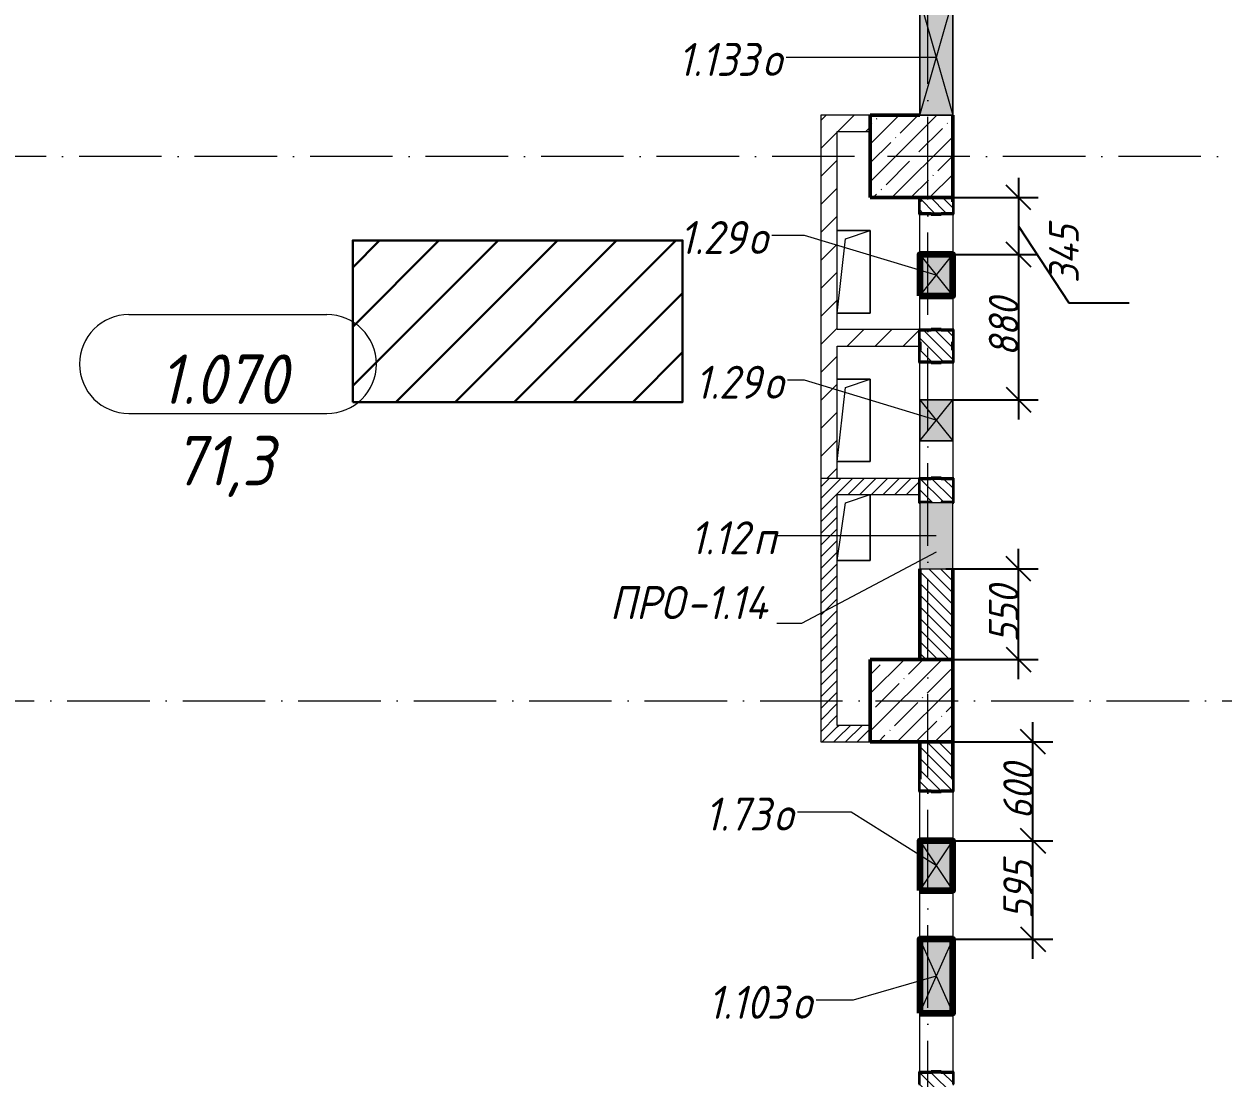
# Model space of a CAD drawing. Header units: millimetres. Extents: x -356862 to 418287, y 0 to 839748.
# Drawn here: x -176546 to -169276, y 470909 to 477300 of the extents above; entities that cross this region are included whole.
import ezdxf

# ---------------------------------------------------------------- set-up
doc = ezdxf.new("R2010")
doc.units = ezdxf.units.MM
doc.linetypes.add('50_200_ШТРИХ_1Т_ш5_п1_п1_', pattern=[700, 500, -100, 0, -100])
for name, color, linetype, lineweight in [('0) строит. леса', 20, 'Continuous', 30), ('9.7) Заделка 956 шт', 6, 'Continuous', 158), ('A-____-____-DIMS', 7, 'Continuous', 9), ('A-DETL-GENF-OTLN', 7, 'Continuous', 9), ('A-FLOR-____-OTLN', 7, 'Continuous', 9), ('A-GENM-____-IDEN', 7, 'Continuous', 9), ('A-GENM-____-MCUT', 7, 'Continuous', 25), ('A-GENM-____-OTLN', 7, 'Continuous', 9), ('A-GENM-____-OTLN-1', 7, 'Continuous', 25), ('A-GLAZ-____-IDEN', 7, 'Continuous', 9), ('A-GLAZ-____-OTLN', 7, 'Continuous', 9), ('A-WALL-____-MCUT-2', 7, 'Continuous', 50), ('A-WALL-____-PATT-1', 7, 'Continuous', 9), ('A-WALL-FNSH-MCUT-1', 7, 'Continuous', 9), ('I-WALL-____-OTLN', 7, 'Continuous', 9), ('S-COLS-____-MCUT', 7, 'Continuous', 50), ('S-COLS-____-OTLN', 7, 'Continuous', 9), ('S-GRID-____-OTLN-1', 7, '50_200_ШТРИХ_1Т_ш5_п1_п1_', 9)]:
    doc.layers.add(name, color=color, linetype=linetype, lineweight=lineweight)
doc.layers.add('A-AREA-IDEN-1', color=7, linetype='Continuous', lineweight=9, true_color=0x000000)
doc.styles.add('ISOCPEUR_I', font='isocpeui.ttf', dxfattribs={"width": 0.9, "height": 2.5})
doc.styles.add('ISOCPEUR_I_10', font='isocpeui.ttf', dxfattribs={"width": 0.9, "height": 180})
doc.styles.add('ISOCPEUR_I_9', font='isocpeui.ttf', dxfattribs={"width": 0.9, "height": 250})
doc.dimstyles.new('ISO-1_8_0_9К_СРЕДНИЙ_Кладочные_3', dxfattribs={"dimscale": 304.8, "dimtxt": 179.276612, "dimasz": 0.492126, "dimexe": 0.393701, "dimexo": 0, "dimgap": 0, "dimtad": 1, "dimdec": 3, "dimrnd": 0.001, "dimdsep": 46, "dimtxsty": 'ISOCPEUR_I_10', "dimblk1": 'OBLIQUE', "dimblk2": 'OBLIQUE', "dimsah": 1, "dimcen": 0.09, "dimdle": 0.393701, "dimazin": 0, "dimtfac": 1, "dimtdec": 4, "dimtix": 1, "dimtmove": 0, "dimatfit": 3, "dimfxl": 1, "dimtvp": 1, "dimtolj": 1, "dimtzin": 0, "dimarcsym": 2})
doc.dimstyles.new('ISO-1_8_0_9К_СРЕДНИЙ_Кладочные_4', dxfattribs={"dimscale": 304.8, "dimtxt": 179.276612, "dimasz": 0.492126, "dimexe": 0.393701, "dimexo": 0, "dimgap": 0, "dimtad": 1, "dimdec": 3, "dimrnd": 0.001, "dimdsep": 46, "dimtxsty": 'ISOCPEUR_I_10', "dimblk1": 'OBLIQUE', "dimblk2": 'OBLIQUE', "dimsah": 1, "dimcen": 0.09, "dimdle": 0.393701, "dimazin": 0, "dimtfac": 1, "dimtdec": 4, "dimtix": 1, "dimtmove": 1, "dimatfit": 3, "dimfxl": 1, "dimtvp": 1, "dimtolj": 1, "dimtzin": 0, "dimarcsym": 2})
pattern_1 = [(135, (-176515.067, 459015.94), (-35.35534, -35.35534), [])]
pattern_2 = [(45, (-176515.07, 459015.94), (-84.8528, 84.8528), [])]
pattern_3 = [(45, (-176515.067, 459015.94), (-35.35534, 35.35534), [])]

# ---------------------------------------------------------------- blocks, each defined once
blk = doc.blocks.new('BSC_Колонна _Прямоугольная - 500х500-V54-АР1_План отверстий 1 этажа в осях 1-64_А-ГГ')
at = {"layer": 'S-COLS-____-OTLN'}
h = blk.add_hatch(dxfattribs=at)
h.set_pattern_fill('FP_86', color=256, style=0, pattern_type=2)
h.set_pattern_definition([(45, (-5350, -17481.04), (-114.0493, 114.0493), []), (45, (-5235.95, -17481.04), (-114.0493, 114.0493), [201.613, -40.323, 3.353, -36.97])])
h.paths.add_polyline_path([(-62.6, -250), (250, -250), (250, 250), (-250, 250), (-250, -250)], flags=0)
at = {"layer": 'S-COLS-____-MCUT'}
for p, q in [((50, 250), (-250, 250)), ((-250, 250), (-250, -250)), ((250, -250), (250, 250)), ((-250, -250), (250, -250))]:
    blk.add_line(p, q, dxfattribs=at)
blk = doc.blocks.new('Фахверк_СКБ_Уголок - 200_4010-27904266-АР1_План отверстий 1 этажа в осях 1-64_А-ГГ')
at = {"layer": 'A-GENM-____-MCUT'}
for p, q in [((125, 156), (50, 156)), ((50, 156), (50, 150)), ((50, 150), (119, 150)), ((119, 150), (119, 81)), ((125, 81), (125, 156)), ((119, 81), (125, 81)), ((125, 19), (119, 19)), ((119, 19), (119, -50)), ((125, -56), (125, 19)), ((119, -50), (50, -50)), ((50, -50), (50, -56)), ((50, -56), (125, -56))]:
    blk.add_line(p, q, dxfattribs=at)
blk = doc.blocks.new('Фахверк_СКБ_Уголок - 200_4010_1-27904659-АР1_План отверстий 1 этажа в осях 1-64_А-ГГ')
at = {"layer": 'A-GENM-____-MCUT'}
for p, q in [((125, 156), (50, 156)), ((50, 156), (50, 150)), ((50, 150), (119, 150)), ((119, 150), (119, 81)), ((125, 81), (125, 156)), ((119, 81), (125, 81)), ((125, 19), (119, 19)), ((119, 19), (119, -50)), ((125, -56), (125, 19)), ((119, -50), (50, -50)), ((50, -50), (50, -56)), ((50, -56), (125, -56))]:
    blk.add_line(p, q, dxfattribs=at)
blk = doc.blocks.new('154_Стойка_СКБ_Уголок - СМ-2230_200-28216496-АР1_План отверстий 1 этажа в осях 1-64_А-ГГ')
at = {"layer": 'A-GENM-____-MCUT'}
for p, q in [((125, 156), (125, 81)), ((200, 156), (125, 156)), ((131, 81), (131, 150)), ((131, 150), (200, 150)), ((200, 150), (200, 156)), ((125, 81), (131, 81)), ((131, 19), (125, 19)), ((125, 19), (125, -56)), ((131, -50), (131, 19)), ((125, -56), (200, -56)), ((200, -50), (131, -50)), ((200, -56), (200, -50))]:
    blk.add_line(p, q, dxfattribs=at)
blk = doc.blocks.new('AR_Отверстие Ниша - Лючок-32404569-АР1_План отверстий 1 этажа в осях 1-64_А-ГГ')
at = {"layer": 'A-GLAZ-____-OTLN'}
blk.add_hatch(color=256, dxfattribs=at).paths.add_polyline_path([(-200, -100), (200, -100), (200, 100), (-200, 100)], flags=0)
for p, q in [((200, 100), (-200, 100)), ((-200, 100), (-200, -100)), ((200, -100), (200, 100)), ((-200, -100), (200, -100))]:
    blk.add_line(p, q, dxfattribs=at)
blk = doc.blocks.new('154_Стойка_СКБ_Уголок - СМ-2230_200-V152-АР1_План отверстий 1 этажа в осях 1-64_А-ГГ')
at = {"layer": 'A-GENM-____-MCUT'}
for p, q in [((125, 156), (125, 150)), ((200, 156), (125, 156)), ((131, 81), (131, 150)), ((131, 150), (200, 150)), ((200, 150), (200, 156)), ((125, 81), (131, 81)), ((131, 19), (125, 19)), ((131, -50), (131, 19)), ((125, -50), (125, -56)), ((125, -56), (200, -56)), ((200, -50), (131, -50)), ((200, -56), (200, -50))]:
    blk.add_line(p, q, dxfattribs=at)
blk = doc.blocks.new('AR_Отверстие прямоугольное _в плите_ - AR_Отверстие прямоугольное _в плите_-30229458-АР1_План отверстий 1 этажа в осях 1-64_А-ГГ')
at = {"layer": 'A-GENM-____-OTLN'}
for p, q in [((100, 250), (-100, 250)), ((-50, 200), (100, 250)), ((100, -250), (100, 250)), ((-100, -250), (-50, 200)), ((-100, -250), (100, -250))]:
    blk.add_line(p, q, dxfattribs=at)
blk = doc.blocks.new('AR_Отверстие прямоугольное _в плите_ - AR_Отверстие прямоугольное _в плите_-V214-АР1_План отверстий 1 этажа в осях 1-64_А-ГГ')
at = {"layer": 'A-GENM-____-OTLN'}
for p, q in [((-100, -200), (-50, 150)), ((-50, 150), (100, 200)), ((100, -200), (100, 200)), ((-100, -200), (100, -200))]:
    blk.add_line(p, q, dxfattribs=at)
blk = doc.blocks.new('AR_Отверстие прямоугольное _в стене__БезПР - AR_Отверстие прямоугольное _в стене__БезПР-36392898-АР1_План отверстий 1 этажа в осях 1-64_А-ГГ')
at = {"layer": 'A-GLAZ-____-OTLN'}
blk.add_hatch(color=256, dxfattribs=at).paths.add_polyline_path([(-125, -100), (125, -100), (125, 100), (-125, 100)], flags=0)
at = {"layer": 'A-DETL-GENF-OTLN'}
for p, q in [((-125, -100), (-125, 100)), ((-125, 100), (125, 100)), ((125, 100), (-125, -100)), ((-125, 100), (125, -100)), ((125, 100), (-125, 100)), ((-125, 100), (-125, -100)), ((125, 100), (125, -100)), ((125, -100), (125, 100)), ((125, -100), (-125, -100)), ((-125, -100), (125, -100))]:
    blk.add_line(p, q, dxfattribs=at)
blk = doc.blocks.new('AR_Отверстие прямоугольное _в стене__БезПР - AR_Отверстие прямоугольное _в стене__БезПР-36427997-АР1_План отверстий 1 этажа в осях 1-64_А-ГГ')
at = {"layer": 'A-GLAZ-____-OTLN'}
blk.add_hatch(color=256, dxfattribs=at).paths.add_polyline_path([(-225, -100), (225, -100), (225, 100), (-225, 100)], flags=0)
at = {"layer": 'A-DETL-GENF-OTLN'}
for p, q in [((-225, -100), (-225, 100)), ((-225, 100), (225, 100)), ((225, 100), (-225, -100)), ((-225, 100), (225, -100)), ((225, 100), (-225, 100)), ((-225, 100), (-225, -100)), ((225, 100), (225, -100)), ((225, -100), (225, 100)), ((225, -100), (-225, -100)), ((-225, -100), (225, -100))]:
    blk.add_line(p, q, dxfattribs=at)
at = {"layer": 'A-GLAZ-____-OTLN'}
blk.add_line((225, 100), (-225, 100), dxfattribs=at)
blk = doc.blocks.new('AR_Отверстие прямоугольное _в стене__БезПР - AR_Отверстие прямоугольное _в стене__БезПР-36427964-АР1_План отверстий 1 этажа в осях 1-64_А-ГГ')
at = {"layer": 'A-GLAZ-____-OTLN'}
blk.add_hatch(color=256, dxfattribs=at).paths.add_polyline_path([(-150, 100), (-150, -100), (150, -100), (150, 100)], flags=0)
at = {"layer": 'A-DETL-GENF-OTLN'}
for p, q in [((-150, -100), (-150, 100)), ((-150, 100), (150, 100)), ((150, 100), (-150, -100)), ((-150, 100), (150, -100)), ((150, 100), (-150, 100)), ((-150, 100), (-150, -100)), ((150, 100), (150, -100)), ((150, -100), (150, 100)), ((150, -100), (-150, -100)), ((-150, -100), (150, -100))]:
    blk.add_line(p, q, dxfattribs=at)
at = {"layer": 'A-GLAZ-____-OTLN'}
blk.add_line((150, 100), (-150, 100), dxfattribs=at)
blk = doc.blocks.new('AR_Отверстие прямоугольное _в стене__БезПР - AR_Отверстие прямоугольное _в стене__БезПР-36428394-АР1_План отверстий 1 этажа в осях 1-64_А-ГГ')
at = {"layer": 'A-GLAZ-____-OTLN'}
blk.add_hatch(color=256, dxfattribs=at).paths.add_polyline_path([(-350, -100), (350, -100), (350, 100), (-350, 100)], flags=0)
at = {"layer": 'A-DETL-GENF-OTLN'}
for p, q in [((-350, -100), (-350, 100)), ((-350, 100), (350, 100)), ((350, 100), (-350, -100)), ((-350, 100), (350, -100)), ((350, 100), (-350, 100)), ((-350, 100), (-350, -100)), ((350, 100), (350, -100)), ((350, -100), (350, 100)), ((350, -100), (-350, -100)), ((-350, -100), (350, -100))]:
    blk.add_line(p, q, dxfattribs=at)
at = {"layer": 'A-GLAZ-____-OTLN'}
blk.add_line((350, 100), (-350, 100), dxfattribs=at)
blk = doc.blocks.new('_Oblique')
at = {"color": 0, "linetype": 'ByBlock', "lineweight": -2}
blk.add_line((-0.5, -0.5), (0.5, 0.5), dxfattribs=at)
blk = doc.blocks.new('*D13307')
at = {"layer": 'A-____-____-DIMS', "color": 0, "lineweight": -2, "transparency": 16777216}
for p, q in [((-170516, 473327), (-170516, 474117)), ((-170956, 473997), (-170396, 473997)), ((-170915.1, 473447), (-170396, 473447))]:
    blk.add_line(p, q, dxfattribs=at)
at = {"layer": 'Defpoints', "color": 0, "transparency": 16777216}
for p in [(-170956, 473997), (-170516, 473997), (-170915.1, 473447)]:
    blk.add_point(p, dxfattribs=at)
at = {"layer": 'A-____-____-DIMS', "color": 0, "lineweight": -2, "transparency": 16777216, "xscale": 150, "yscale": 150, "zscale": 150}
for p, rotation in [((-170516, 473997), 90), ((-170516, 473447), 270)]:
    blk.add_blockref('_Oblique', p, dxfattribs=dict(at, rotation=rotation))
at = {"layer": 'A-____-____-DIMS', "color": 0, "transparency": 16777216, "insert": (-170606, 473722), "char_height": 180, "width": 409.578, "attachment_point": 5, "rotation": 90, "style": 'ISOCPEUR_I_10'}
blk.add_mtext('\\A1;550', dxfattribs=at)
blk = doc.blocks.new('*D13355')
at = {"layer": 'A-____-____-DIMS', "color": 0, "lineweight": -2, "transparency": 16777216}
for p, q in [((-170516, 476367), (-170516, 475782)), ((-170915.1, 476247), (-170396, 476247)), ((-170516, 476074.5), (-170210.8, 475608.3)), ((-170915.1, 475902), (-170396, 475902)), ((-170210.8, 475608.3), (-169845.4, 475608.3))]:
    blk.add_line(p, q, dxfattribs=at)
at = {"layer": 'Defpoints', "color": 0, "transparency": 16777216}
for p in [(-170915.1, 476247), (-170915.1, 475902), (-170516, 475902)]:
    blk.add_point(p, dxfattribs=at)
at = {"layer": 'A-____-____-DIMS', "color": 0, "lineweight": -2, "transparency": 16777216, "xscale": 150, "yscale": 150, "zscale": 150}
for p, rotation in [((-170516, 476247), 90), ((-170516, 475902), 270)]:
    blk.add_blockref('_Oblique', p, dxfattribs=dict(at, rotation=rotation))
at = {"layer": 'A-____-____-DIMS', "color": 0, "transparency": 16777216, "insert": (-170330.8, 475728.3), "char_height": 180, "width": 426.127, "attachment_point": 1, "rotation": 90, "line_spacing_factor": 1.149209, "style": 'ISOCPEUR_I_10'}
blk.add_mtext('\\A1;345', dxfattribs=at)
blk = doc.blocks.new('*D13356')
at = {"layer": 'A-____-____-DIMS', "color": 0, "lineweight": -2, "transparency": 16777216}
for p, q in [((-170516, 476022), (-170516, 474902)), ((-170915.1, 475902), (-170396, 475902)), ((-170915.1, 475022), (-170396, 475022))]:
    blk.add_line(p, q, dxfattribs=at)
at = {"layer": 'Defpoints', "color": 0, "transparency": 16777216}
for p in [(-170915.1, 475902), (-170915.1, 475022), (-170516, 475022)]:
    blk.add_point(p, dxfattribs=at)
at = {"layer": 'A-____-____-DIMS', "color": 0, "lineweight": -2, "transparency": 16777216, "xscale": 150, "yscale": 150, "zscale": 150}
for p, rotation in [((-170516, 475902), 90), ((-170516, 475022), 270)]:
    blk.add_blockref('_Oblique', p, dxfattribs=dict(at, rotation=rotation))
at = {"layer": 'A-____-____-DIMS', "color": 0, "transparency": 16777216, "insert": (-170606, 475462), "char_height": 180, "width": 409.578, "attachment_point": 5, "rotation": 90, "style": 'ISOCPEUR_I_10'}
blk.add_mtext('\\A1;880', dxfattribs=at)
blk = doc.blocks.new('*D13392')
at = {"layer": 'A-____-____-DIMS', "color": 0, "lineweight": -2, "transparency": 16777216}
for p, q in [((-170428.3, 471632), (-170428.3, 472467)), ((-170915.1, 472347), (-170308.3, 472347)), ((-170915.1, 471752), (-170308.3, 471752))]:
    blk.add_line(p, q, dxfattribs=at)
at = {"layer": 'Defpoints', "color": 0, "transparency": 16777216}
for p in [(-170915.1, 472347), (-170428.3, 472347), (-170915.1, 471752)]:
    blk.add_point(p, dxfattribs=at)
at = {"layer": 'A-____-____-DIMS', "color": 0, "lineweight": -2, "transparency": 16777216, "xscale": 150, "yscale": 150, "zscale": 150}
for p, rotation in [((-170428.3, 472347), 90), ((-170428.3, 471752), 270)]:
    blk.add_blockref('_Oblique', p, dxfattribs=dict(at, rotation=rotation))
at = {"layer": 'A-____-____-DIMS', "color": 0, "transparency": 16777216, "insert": (-170518.3, 472049.5), "char_height": 180, "width": 409.578, "attachment_point": 5, "rotation": 90, "style": 'ISOCPEUR_I_10'}
blk.add_mtext('\\A1;595', dxfattribs=at)
blk = doc.blocks.new('*D13393')
at = {"layer": 'A-____-____-DIMS', "color": 0, "lineweight": -2, "transparency": 16777216}
for p, q in [((-170428.3, 472227), (-170428.3, 473067)), ((-170915.1, 472947), (-170308.3, 472947)), ((-170915.1, 472347), (-170308.3, 472347))]:
    blk.add_line(p, q, dxfattribs=at)
at = {"layer": 'Defpoints', "color": 0, "transparency": 16777216}
for p in [(-170915.1, 472947), (-170428.3, 472947), (-170915.1, 472347)]:
    blk.add_point(p, dxfattribs=at)
at = {"layer": 'A-____-____-DIMS', "color": 0, "lineweight": -2, "transparency": 16777216, "xscale": 150, "yscale": 150, "zscale": 150}
for p, rotation in [((-170428.3, 472947), 90), ((-170428.3, 472347), 270)]:
    blk.add_blockref('_Oblique', p, dxfattribs=dict(at, rotation=rotation))
at = {"layer": 'A-____-____-DIMS', "color": 0, "transparency": 16777216, "insert": (-170518.3, 472647), "char_height": 180, "width": 409.578, "attachment_point": 5, "rotation": 90, "style": 'ISOCPEUR_I_10'}
blk.add_mtext('\\A1;600', dxfattribs=at)
blk = doc.blocks.new('AAR_СКБ_Марка_помещения_1_5 ммп - Номер _ Площадь-27962135-АИ_План этажа_Стены_1')
at = {"layer": 'A-AREA-IDEN-1'}
for p, q in [((-2.987, 3), (3.013, 3)), ((-2.987, 0), (3.013, 0))]:
    blk.add_line(p, q, dxfattribs=at)
for centre, start, end in [((-2.987, 1.5), 90, 270), ((3.013, 1.5), 270, 90)]:
    blk.add_arc(centre, 1.5, start, end, dxfattribs=at)

msp = doc.modelspace()

# ---------------------------------------------------------------- hatches: boundary and pattern name
at = {"layer": '0) строит. леса'}
h = msp.add_hatch(dxfattribs=at)
h.set_pattern_fill('ANSI31', color=256, scale=80)
h.set_pattern_definition([(45, (-174112.46, 621025.7), (-179.60512, 179.60512), [])])
h.paths.add_polyline_path([(-174552.6932, 475007.2134), (-172552.6932, 475007.2134), (-172552.6932, 475987.2134), (-174552.6932, 475987.2134)])
at = {"layer": 'A-WALL-____-PATT-1'}
h = msp.add_hatch(dxfattribs=at)
h.set_pattern_fill('FP_4', color=256, style=0, pattern_type=2)
h.set_pattern_definition(pattern_2)
h.paths.add_polyline_path([(-171715.0675, 474546.983), (-171615.0675, 474546.983), (-171615.0675, 476746.983), (-171715.0675, 476746.983)], flags=0)
h = msp.add_hatch(dxfattribs=at)
h.set_pattern_fill('FP_4', color=256, style=0, pattern_type=2)
h.set_pattern_definition(pattern_2)
h.paths.add_polyline_path([(-171415.0675, 476646.983), (-171415.0675, 476746.983), (-171615.0675, 476746.983), (-171615.0675, 476646.983)], flags=0)
h = msp.add_hatch(dxfattribs=at)
h.set_pattern_fill('FP_6', color=256, style=0, pattern_type=2)
h.set_pattern_definition(pattern_1)
h.paths.add_polyline_path([(-170915.0675, 473446.983), (-170915.0675, 473996.983), (-171115.0675, 473996.983), (-171115.0675, 473446.983)], flags=0)
h.paths.add_polyline_path([(-170984.0675, 474396.983), (-170984.0675, 474402.983), (-170915.0675, 474402.983), (-170915.0675, 474540.983), (-170984.0675, 474540.983), (-170984.0675, 474546.983), (-171046.0675, 474546.983), (-171046.0675, 474540.983), (-171115.0675, 474540.983), (-171115.0675, 474402.983), (-171046.0675, 474402.983), (-171046.0675, 474396.983)], flags=0)
h.paths.add_polyline_path([(-171046.0675, 475246.983), (-170984.0675, 475246.983), (-170984.0675, 475252.983), (-170915.0675, 475252.983), (-170915.0675, 475440.983), (-170984.0675, 475440.983), (-170984.0675, 475446.983), (-171046.0675, 475446.983), (-171046.0675, 475440.983), (-171115.0675, 475440.983), (-171115.0675, 475252.983), (-171046.0675, 475252.983)], flags=0)
h.paths.add_polyline_path([(-171046.0675, 476146.983), (-170984.0675, 476146.983), (-170984.0675, 476152.983), (-170915.0675, 476152.983), (-170915.0675, 476246.983), (-171115.0675, 476246.983), (-171115.0675, 476152.983), (-171046.0675, 476152.983)], flags=0)
h = msp.add_hatch(dxfattribs=at)
h.set_pattern_fill('FP_4', color=256, style=0, pattern_type=2)
h.set_pattern_definition(pattern_2)
h.paths.add_polyline_path([(-171123.2414, 475346.983), (-171115.0675, 475346.983), (-171115.0675, 475371.983), (-171121.0675, 475371.983), (-171121.0675, 475446.983), (-171615.0675, 475446.983), (-171615.0675, 475346.983), (-171227.6247, 475346.983)], flags=0)
h = msp.add_hatch(dxfattribs=at)
h.set_pattern_fill('FP_5', color=256, style=0, pattern_type=2)
h.set_pattern_definition(pattern_3)
h.paths.add_polyline_path([(-171123.2414, 474446.983), (-171121.0675, 474446.983), (-171121.0675, 474546.983), (-171715.0675, 474546.983), (-171715.0675, 474446.983), (-171227.6247, 474446.983)], flags=0)
h = msp.add_hatch(dxfattribs=at)
h.set_pattern_fill('FP_5', color=256, style=0, pattern_type=2)
h.set_pattern_definition(pattern_3)
h.paths.add_polyline_path([(-171615.0675, 472946.983), (-171615.0675, 474446.983), (-171715.0675, 474446.983), (-171715.0675, 472946.983)], flags=0)
h = msp.add_hatch(dxfattribs=at)
h.set_pattern_fill('FP_5', color=256, style=0, pattern_type=2)
h.set_pattern_definition(pattern_3)
h.paths.add_polyline_path([(-171415.0675, 472946.983), (-171415.0675, 473046.983), (-171615.0675, 473046.983), (-171615.0675, 472946.983)], flags=0)
h = msp.add_hatch(dxfattribs=at)
h.set_pattern_fill('FP_6', color=256, style=0, pattern_type=2)
h.set_pattern_definition(pattern_1)
h.paths.add_polyline_path([(-171046.0675, 469746.983), (-170984.0675, 469746.983), (-170984.0675, 469752.983), (-170915.0675, 469752.983), (-170915.0675, 469940.983), (-170984.0675, 469940.983), (-170984.0675, 469946.983), (-171046.0675, 469946.983), (-171046.0675, 469940.983), (-171115.0675, 469940.983), (-171115.0675, 469752.983), (-171046.0675, 469752.983)], flags=0)
h.paths.add_polyline_path([(-170984.0675, 470646.983), (-170984.0675, 470652.983), (-170915.0675, 470652.983), (-170915.0675, 470940.983), (-170984.0675, 470940.983), (-170984.0675, 470946.983), (-171046.0675, 470946.983), (-171046.0675, 470940.983), (-171115.0675, 470940.983), (-171115.0675, 470652.983), (-171046.0675, 470652.983), (-171046.0675, 470646.983)], flags=0)
h.paths.add_polyline_path([(-171046.0675, 472646.983), (-170984.0675, 472646.983), (-170984.0675, 472652.983), (-170915.0675, 472652.983), (-170915.0675, 472946.983), (-171115.0675, 472946.983), (-171115.0675, 472652.983), (-171046.0675, 472652.983)], flags=0)
at = {"layer": 'S-COLS-____-OTLN'}
h = msp.add_hatch(dxfattribs=at)
h.set_pattern_fill('FP_27', color=256, style=0, pattern_type=2)
h.set_pattern_definition([(45, (-176515.07, 459015.94), (-114.0493, 114.0493), []), (45, (-176401.02, 459015.94), (-114.0493, 114.0493), [201.612, -40.322, 3.353, -36.97])])
h.paths.add_polyline_path([(-171415.0675, 472946.983), (-170915.0675, 472946.983), (-170915.0675, 473446.983), (-171415.0675, 473446.983)], flags=0)

# ---------------------------------------------------------------- linework, layer by layer
at = {"layer": '0) строит. леса'}
msp.add_lwpolyline([(-174552.6932, 475007.2134), (-172552.6932, 475007.2134), (-172552.6932, 475987.2134), (-174552.6932, 475987.2134)], close=True, dxfattribs=at)
at = {"layer": '9.7) Заделка 956 шт'}
for points in [[(-171115.0675, 475651.983), (-170915.0675, 475651.983), (-170915.0675, 475901.983), (-171115.0675, 475901.983)], [(-171115.0675, 472046.983), (-170915.0675, 472046.983), (-170915.0675, 472346.983), (-171115.0675, 472346.983)], [(-171115.0675, 471301.983), (-170915.0675, 471301.983), (-170915.0675, 471751.983), (-171115.0675, 471751.983)]]:
    msp.add_lwpolyline(points, close=True, dxfattribs=at)
at = {"layer": 'A-FLOR-____-OTLN'}
for p, q in [((-171615.0675, 476046.983), (-171415.0675, 476046.983)), ((-171415.0675, 476046.983), (-171415.0675, 475546.983)), ((-171415.0675, 475546.983), (-171615.0675, 475546.983)), ((-171615.0675, 475146.7895), (-171415.0675, 475146.7895)), ((-171415.0675, 475146.7895), (-171415.0675, 474646.7895)), ((-171415.0675, 474646.7895), (-171615.0675, 474646.7895)), ((-171415.0675, 474446.983), (-171415.0675, 474046.983)), ((-171415.0675, 474046.983), (-171615.0675, 474046.983))]:
    msp.add_line(p, q, dxfattribs=at)
at = {"layer": 'A-GENM-____-IDEN'}
for p, q in [((-171015.0675, 474097.0665), (-171831.5271, 473664.4679)), ((-171831.5271, 473664.4679), (-171981.5877, 473664.4679))]:
    msp.add_line(p, q, dxfattribs=at)
at = {"layer": 'A-GLAZ-____-IDEN'}
for p, q in [((-171015.0675, 477096.983), (-171925.2594, 477096.983)), ((-171814.3577, 476017.4221), (-172011.7447, 476017.4221)), ((-171015.0675, 475776.983), (-171814.3577, 476017.4221)), ((-171814.3577, 475140.0141), (-171916.3438, 475140.0141)), ((-171015.0675, 474896.983), (-171814.3577, 475140.0141)), ((-171015.0675, 474196.983), (-171981.5877, 474197.0571)), ((-171531.1326, 472521.882), (-171856.6873, 472521.882)), ((-171015.0675, 472196.983), (-171531.1326, 472521.882)), ((-171015.0675, 471526.983), (-171519.2013, 471381.1612)), ((-171519.2013, 471381.1612), (-171743.3758, 471381.1612))]:
    msp.add_line(p, q, dxfattribs=at)
at = {"layer": 'A-WALL-____-MCUT-2'}
for p, q in [((-171115.0675, 476246.983), (-171115.0675, 476221.983)), ((-170915.0675, 476221.983), (-170915.0675, 476246.983)), ((-171046.0675, 476146.983), (-170984.0675, 476146.983)), ((-170984.0675, 475446.983), (-171046.0675, 475446.983)), ((-171115.0675, 475321.983), (-171115.0675, 475371.983)), ((-170915.0675, 475321.983), (-170915.0675, 475371.983)), ((-171046.0675, 475246.983), (-170984.0675, 475246.983)), ((-170984.0675, 474546.983), (-171046.0675, 474546.983)), ((-171115.0675, 473996.983), (-171115.0675, 473446.983)), ((-170915.0675, 473446.983), (-170915.0675, 473996.983)), ((-171115.0675, 473446.983), (-170915.0675, 473446.983)), ((-170915.0675, 472946.983), (-171115.0675, 472946.983)), ((-171115.0675, 472946.983), (-171115.0675, 472721.983)), ((-170915.0675, 472721.983), (-170915.0675, 472946.983)), ((-171046.0675, 472646.983), (-170984.0675, 472646.983)), ((-170984.0675, 470946.983), (-171046.0675, 470946.983))]:
    msp.add_line(p, q, dxfattribs=at)
at = {"layer": 'A-WALL-FNSH-MCUT-1'}
for p, q in [((-171415.0675, 476746.983), (-171715.0675, 476746.983)), ((-171715.0675, 476746.983), (-171715.0675, 472946.983)), ((-171615.0675, 476646.983), (-171415.0675, 476646.983)), ((-171615.0675, 475446.983), (-171615.0675, 476646.983)), ((-171121.0675, 475446.983), (-171615.0675, 475446.983)), ((-171615.0675, 475346.983), (-171115.0675, 475346.983)), ((-171615.0675, 474546.983), (-171615.0675, 475346.983)), ((-171715.0675, 474546.983), (-171121.0675, 474546.983)), ((-171615.0675, 474446.983), (-171121.0675, 474446.983)), ((-171615.0675, 473046.983), (-171615.0675, 474446.983)), ((-171415.0675, 473046.983), (-171615.0675, 473046.983)), ((-171415.0675, 472946.983), (-171415.0675, 473046.983)), ((-171715.0675, 472946.983), (-171415.0675, 472946.983))]:
    msp.add_line(p, q, dxfattribs=at)
at = {"layer": 'I-WALL-____-OTLN'}
for p, q in [((-171115.0675, 475901.983), (-171115.0675, 476146.983)), ((-170915.0675, 476146.983), (-170915.0675, 475901.983)), ((-171115.0675, 475446.983), (-171115.0675, 475651.983)), ((-170915.0675, 475651.983), (-170915.0675, 475446.983)), ((-171115.0675, 475021.983), (-171115.0675, 475246.983)), ((-170915.0675, 475246.983), (-170915.0675, 475021.983)), ((-171115.0675, 474546.983), (-171115.0675, 474771.983)), ((-170915.0675, 474771.983), (-170915.0675, 474546.983)), ((-171115.0675, 472346.983), (-171115.0675, 472646.983)), ((-170915.0675, 472646.983), (-170915.0675, 472346.983)), ((-171115.0675, 471751.983), (-171115.0675, 472046.983)), ((-170915.0675, 472046.983), (-170915.0675, 471751.983)), ((-171115.0675, 470946.983), (-171115.0675, 471301.983)), ((-170915.0675, 471301.983), (-170915.0675, 470946.983))]:
    msp.add_line(p, q, dxfattribs=at)
at = {"layer": 'S-COLS-____-MCUT'}
for p, q in [((-170915.0675, 473446.983), (-171415.0675, 473446.983)), ((-171415.0675, 473446.983), (-171415.0675, 472946.983)), ((-170915.0675, 472946.983), (-170915.0675, 473446.983)), ((-171415.0675, 472946.983), (-170915.0675, 472946.983))]:
    msp.add_line(p, q, dxfattribs=at)
at = {"layer": 'S-GRID-____-OTLN-1'}
for p, q in [((-171065.0675, 454533.3346), (-171065.0675, 508896.9006)), ((-149807.3283, 476496.983), (-181183.8377, 476496.983)), ((-181183.8377, 473196.983), (-149807.3283, 473196.983))]:
    msp.add_line(p, q, dxfattribs=at)

# ---------------------------------------------------------------- block references
at = {"layer": 'A-AREA-IDEN-1', "xscale": 199.9999999999999, "yscale": 199.9999999999999, "zscale": 199.9999999999999}
msp.add_blockref('AAR_СКБ_Марка_помещения_1_5 ммп - Номер _ Площадь-27962135-АИ_План этажа_Стены_1', (-175311.678, 474938.0183), dxfattribs=at)
at = {"layer": 'A-GENM-____-OTLN'}
for name, p in [('AR_Отверстие прямоугольное _в плите_ - AR_Отверстие прямоугольное _в плите_-30229458-АР1_План отверстий 1 этажа в осях 1-64_А-ГГ', (-171515.0675, 475796.983)), ('AR_Отверстие прямоугольное _в плите_ - AR_Отверстие прямоугольное _в плите_-30229458-АР1_План отверстий 1 этажа в осях 1-64_А-ГГ', (-171515.0675, 474896.7895)), ('AR_Отверстие прямоугольное _в плите_ - AR_Отверстие прямоугольное _в плите_-V214-АР1_План отверстий 1 этажа в осях 1-64_А-ГГ', (-171515.0675, 474246.983))]:
    msp.add_blockref(name, p, dxfattribs=at)
at = {"layer": 'A-GENM-____-OTLN-1'}
for name, p, rotation in [('Фахверк_СКБ_Уголок - 200_4010_1-27904659-АР1_План отверстий 1 этажа в осях 1-64_А-ГГ', (-171065.0675, 476271.983), 269.9999999999999), ('Фахверк_СКБ_Уголок - 200_4010_1-27904659-АР1_План отверстий 1 этажа в осях 1-64_А-ГГ', (-170965.0675, 475321.983), 89.99999999999991), ('Фахверк_СКБ_Уголок - 200_4010_1-27904659-АР1_План отверстий 1 этажа в осях 1-64_А-ГГ', (-171065.0675, 475371.983), 269.9999999999999), ('154_Стойка_СКБ_Уголок - СМ-2230_200-28216496-АР1_План отверстий 1 этажа в осях 1-64_А-ГГ', (-171065.0675, 474671.983), 269.9999999999999), ('154_Стойка_СКБ_Уголок - СМ-2230_200-V152-АР1_План отверстий 1 этажа в осях 1-64_А-ГГ', (-170965.0675, 474271.983), 89.99999999999991), ('Фахверк_СКБ_Уголок - 200_4010-27904266-АР1_План отверстий 1 этажа в осях 1-64_А-ГГ', (-171065.0675, 472771.983), 269.9999999999999), ('Фахверк_СКБ_Уголок - 200_4010-27904266-АР1_План отверстий 1 этажа в осях 1-64_А-ГГ', (-170965.0675, 470821.983), 89.99999999999991)]:
    msp.add_blockref(name, p, dxfattribs=dict(at, rotation=rotation))
at = {"layer": 'A-GLAZ-____-OTLN', "rotation": 89.99999999999991}
for name, p in [('AR_Отверстие прямоугольное _в стене__БезПР - AR_Отверстие прямоугольное _в стене__БезПР-36428394-АР1_План отверстий 1 этажа в осях 1-64_А-ГГ', (-171015.0675, 477096.983)), ('AR_Отверстие прямоугольное _в стене__БезПР - AR_Отверстие прямоугольное _в стене__БезПР-36392898-АР1_План отверстий 1 этажа в осях 1-64_А-ГГ', (-171015.0675, 475776.983)), ('AR_Отверстие прямоугольное _в стене__БезПР - AR_Отверстие прямоугольное _в стене__БезПР-36392898-АР1_План отверстий 1 этажа в осях 1-64_А-ГГ', (-171015.0675, 474896.983)), ('AR_Отверстие Ниша - Лючок-32404569-АР1_План отверстий 1 этажа в осях 1-64_А-ГГ', (-171015.0675, 474196.983)), ('AR_Отверстие прямоугольное _в стене__БезПР - AR_Отверстие прямоугольное _в стене__БезПР-36427964-АР1_План отверстий 1 этажа в осях 1-64_А-ГГ', (-171015.0675, 472196.983)), ('AR_Отверстие прямоугольное _в стене__БезПР - AR_Отверстие прямоугольное _в стене__БезПР-36427997-АР1_План отверстий 1 этажа в осях 1-64_А-ГГ', (-171015.0675, 471526.983))]:
    msp.add_blockref(name, p, dxfattribs=at)
at = {"layer": 'S-COLS-____-OTLN'}
msp.add_blockref('BSC_Колонна _Прямоугольная - 500х500-V54-АР1_План отверстий 1 этажа в осях 1-64_А-ГГ', (-171165.0675, 476496.983), dxfattribs=at)

# ---------------------------------------------------------------- texts
at = {"layer": 'A-AREA-IDEN-1', "char_height": 300, "attachment_point": 8, "line_spacing_factor": 1.139951, "style": 'ISOCPEUR_I'}
for s, insert, width in [('\\pxqc,t8.46667,16.93333,25.4,33.86667,42.33333,50.8,59.26667,67.73333,76.2,84.66667,93.13333,101.6,110.06667,118.53333,127,135.46667,143.93333,152.4,160.86667,169.33333,177.8,186.26667,194.73333,203.2,211.66667,220.13333,228.6,237.06667,245.53333,254,262.46667,270.93333;{1.070}', (-175337.1071, 474996.3481), 900), ('\\pxqc,t8.46667,16.93333,25.4,33.86667,42.33333,50.8,59.26667,67.73333,76.2,84.66667,93.13333,101.6,110.06667,118.53333,127,135.46667,143.93333,152.4,160.86667,169.33333,177.8,186.26667,194.73333,203.2,211.66667,220.13333,228.6,237.06667,245.53333,254,262.46667,270.93333;{71,3}', (-175337.1071, 474432.4002), 702)]:
    msp.add_mtext(s, dxfattribs=dict(at, insert=insert, width=width))
at = {"layer": 'A-GENM-____-IDEN', "char_height": 200, "attachment_point": 1, "style": 'ISOCPEUR_I_9'}
for s, insert, width in [('ПРО', (-172993.8443, 473891.584), 562.784625), ('-1.14', (-172529.5006, 473891.584), 649.366875)]:
    msp.add_mtext(s, dxfattribs=dict(at, insert=insert, width=width))
at = {"layer": 'A-GLAZ-____-IDEN', "char_height": 200, "attachment_point": 1, "style": 'ISOCPEUR_I_9'}
for s, insert, width in [('1.133', (-172580.1126, 477184.5975), 620.506125), ('\\fISOCPEUR|b0|i1|c204|p34|;\\W.9;о', (-172068.1439, 477184.5975), 158.734125), ('1.29', (-172571.1963, 476105.0367), 505.063125), ('\\fISOCPEUR|b0|i1|c204|p34|;\\W.9;о', (-172154.4776, 476105.0367), 158.734125), ('1.29', (-172475.7954, 475227.6287), 505.063125), ('\\fISOCPEUR|b0|i1|c204|p34|;\\W.9;о', (-172059.0767, 475227.6287), 158.734125), ('1.12', (-172505.9463, 474284.6717), 461.772), ('\\fISOCPEUR|b0|i1|c204|p34|;\\W.9;п', (-172124.9463, 474284.6717), 158.734125), ('1.73', (-172416.1389, 472609.4966), 505.063125), ('\\fISOCPEUR|b0|i1|c204|p34|;\\W.9;о', (-171999.4202, 472609.4966), 158.734125), ('1.103', (-172398.229, 471468.7758), 620.506125), ('\\fISOCPEUR|b0|i1|c204|p34|;\\W.9;о', (-171886.2602, 471468.7758), 158.734125)]:
    msp.add_mtext(s, dxfattribs=dict(at, insert=insert, width=width))

# ---------------------------------------------------------------- dimensions: what is measured, and where the dimension line sits
at = {"layer": 'A-____-____-DIMS'}
dim = msp.add_linear_dim(base=(-170515.9768, 475901.983), p1=(-170915.0675, 476246.983), p2=(-170915.0675, 475901.983), angle=90, dimstyle='ISO-1_8_0_9К_СРЕДНИЙ_Кладочные_4', override={"dimpost": '<>', "dimfxl": 345}, dxfattribs=at)
dim.commit()
dim.dimension.update_dxf_attribs({"geometry": '*D13355', "text_midpoint": (-170210.8355, 475608.2611), "dimtype": 160, "text_rotation": 90})
for base, p1, p2, override, picture, middle in [((-170515.9768, 475021.983), (-170915.0675, 475901.983), (-170915.0675, 475021.983), {"dimpost": '<>', "dimfxl": 880}, '*D13356', (-170605.9768, 475461.983)), ((-170515.9768, 473996.983), (-170915.0675, 473446.983), (-170956.0014, 473996.983), {"dimpost": '<>', "dimfxl": 551.521156}, '*D13307', (-170605.9768, 473721.983)), ((-170428.2739, 472946.983), (-170915.0675, 472346.983), (-170915.0675, 472946.983), {"dimpost": '<>', "dimfxl": 600}, '*D13393', (-170518.2739, 472646.983)), ((-170428.2739, 472346.983), (-170915.0675, 471751.983), (-170915.0675, 472346.983), {"dimpost": '<>', "dimfxl": 595}, '*D13392', (-170518.2739, 472049.483))]:
    dim = msp.add_linear_dim(base=base, p1=p1, p2=p2, angle=90, dimstyle='ISO-1_8_0_9К_СРЕДНИЙ_Кладочные_3', override=override, dxfattribs=at)
    dim.commit()
    dim.dimension.update_dxf_attribs({"geometry": picture, "text_midpoint": middle})

doc.saveas('drawing.dxf')
